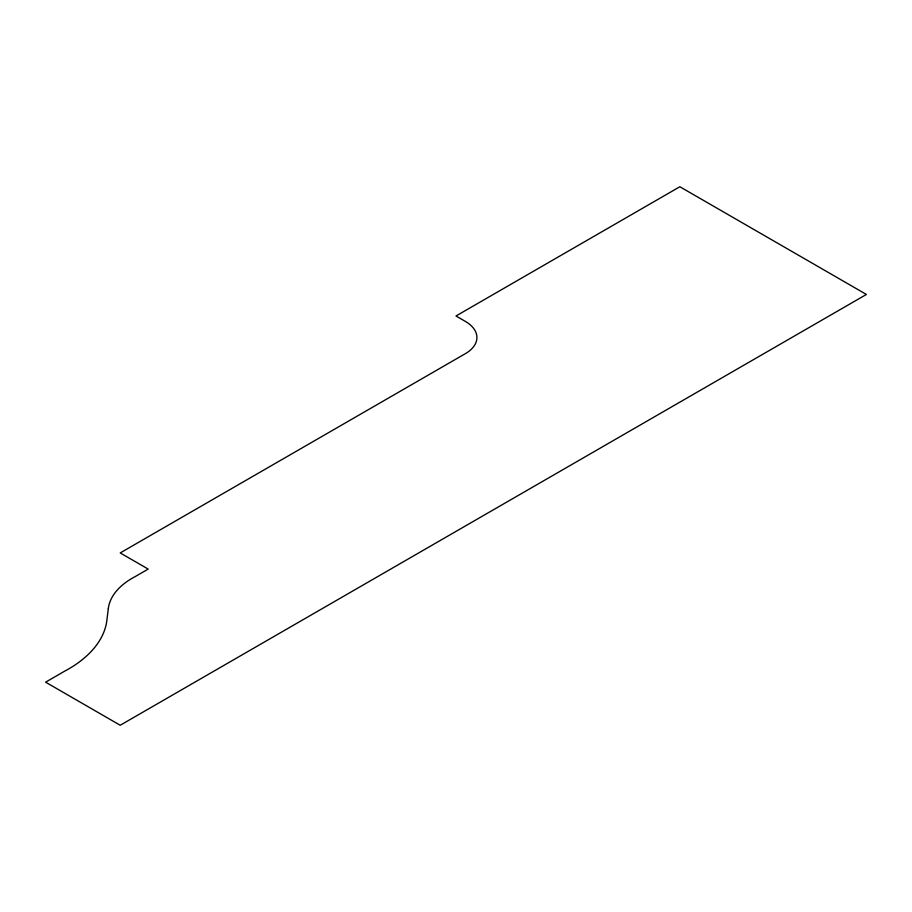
<?xml version="1.0" encoding="UTF-8"?>
<svg xmlns="http://www.w3.org/2000/svg" width="912" height="912" viewBox="0 0 912 912"><rect width="100%" height="100%" fill="white"/><g stroke="black" fill="none" stroke-linecap="round" stroke-linejoin="round"><path stroke-width="1.37" d="M108.323 608.532L106.864 620.411A132.559 76.528 0 0 1 64.25 671.403L45.6 682.176L120.213 725.257L866.4 294.451L679.85 186.743L456 315.985L465.325 321.377A39.569 22.846 0 0 1 465.325 353.685L120.213 552.934L148.2 569.088L135.421 576.464A82.627 47.698 0 0 0 108.323 608.532"/></g></svg>
